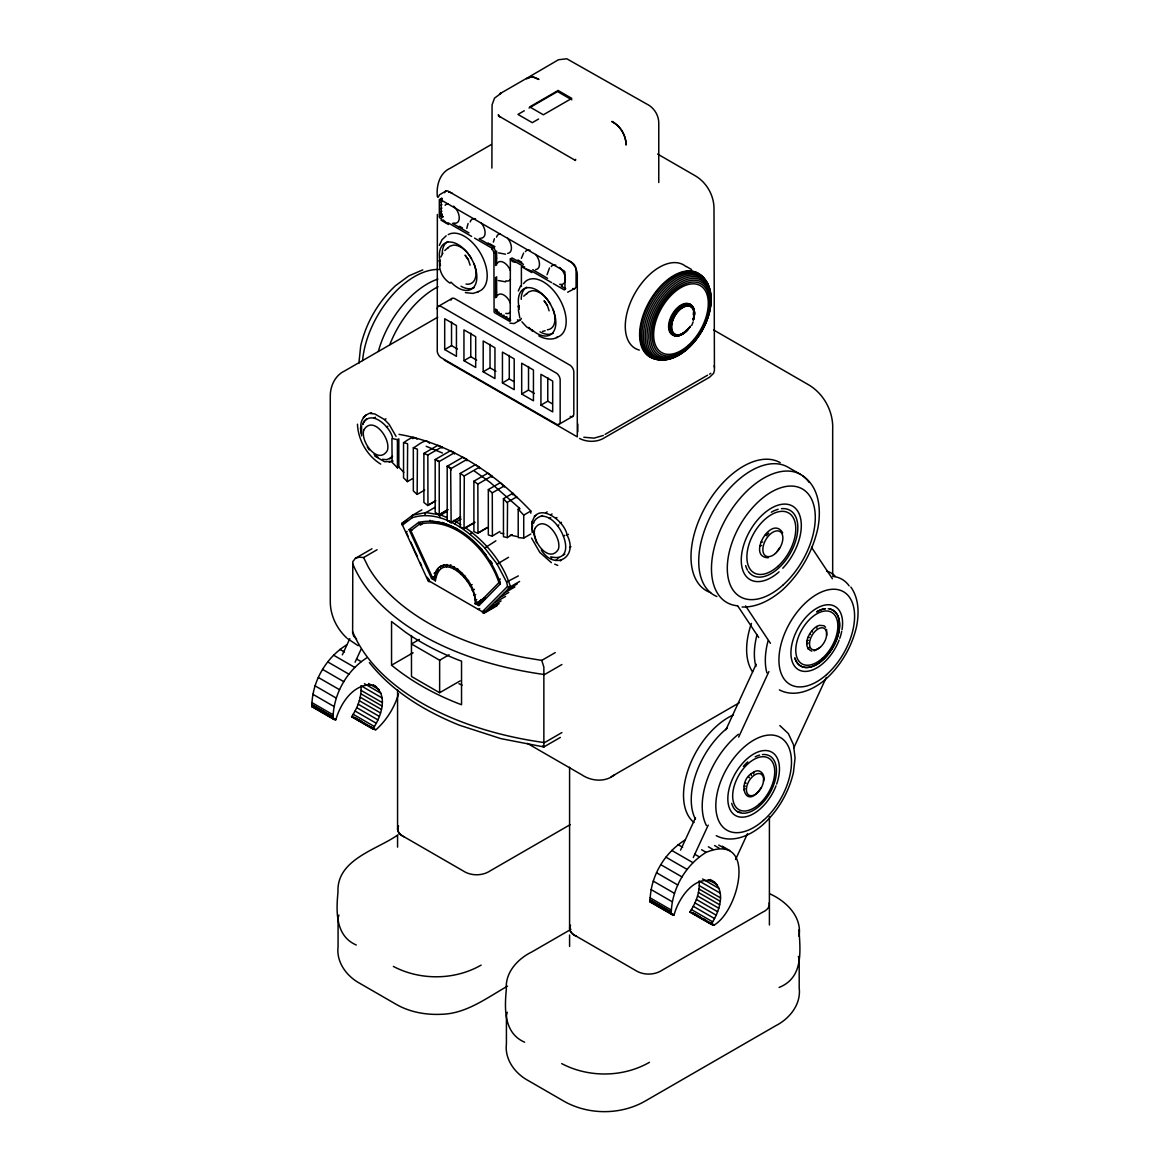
<?xml version="1.0" encoding="UTF-8"?>
<svg xmlns="http://www.w3.org/2000/svg" width="1170" height="1170" viewBox="0 0 1170 1170"><rect width="100%" height="100%" fill="white"/><g stroke="black" fill="none" stroke-linecap="round" stroke-linejoin="round"><path stroke-width="1.5" d="M657.584 154.045L695.038 175.661C706.841 182.476 714.329 195.946 713.992 209.547L714.431 370.32L713.627 373.318L709.59 377.208L605.124 437.375C597.694 442.377 587.428 442.45 579.53 438.472M474.42 471.042L490.186 482.435L519.626 508.336L518.208 509.155L518.208 537.586L523.721 538.098L530.814 534.003M519.626 509.403L519.626 508.336M577.761 431.774L577.804 424.081M333.421 719.126L311.893 706.695C311.732 682.052 325.845 657.716 346.715 644.831M398.546 693.912C394.436 707.587 386.597 720.281 375.936 729.787L372.806 728.998C381.098 716.961 389.186 694.293 373.288 685.167C353.881 682.578 340.499 703.287 335.848 719.726C333.421 720.018 332.733 718.746 333.04 716.83C333.962 693.503 346.876 670.6 366.561 657.993M671.624 914.384L650.11 901.968C649.95 877.31 664.048 852.974 684.933 840.104M714.753 882.151C694.892 873.712 678.498 898.209 674.066 914.998C671.639 915.276 670.951 914.004 671.258 912.103C672.18 888.206 685.722 864.849 706.139 852.345C757.151 831.68 739.762 909.938 714.153 925.046L711.024 924.271C719.726 911.869 727.564 888.103 710.205 879.518M753.656 773.911L753.699 772.2C759.871 767.593 765.955 775.11 763.469 781.253M816.762 628.144L816.806 626.433L819.424 625.321L823.958 625.731L825.552 627.208M799.008 936.336C802.342 916.914 786.328 901.236 769.992 893.924M372.996 729.056L351.6 716.757C357.698 707.689 361.983 696.779 360.901 685.708L382.107 697.949M711.214 924.315L689.817 912.03C695.901 902.962 700.186 892.052 699.119 880.966L720.325 893.222M371.943 548.759L355.461 558.28L352.784 561.659L352.638 632.911L353.706 636.173L356.587 639.039M443.137 216.816L442.128 217.386L440.958 215.572L441.368 198.315M782.686 532.818C771.381 513.981 746.328 557.373 768.295 557.754M760.851 787.995C745.363 811.921 735.828 780.653 753.699 772.2M811.746 651.134C801.157 646.586 809.318 630.63 816.806 626.433M826.576 635.485L826.576 629.445M360.813 426.948C360.316 419.913 364.923 414.092 371.621 412.717M361.603 426.289L361.589 435.884M466.815 228.413L468.058 223.528M547.048 274.731L549.476 267.988M532.101 521.133L532.087 532.35M532.014 523.911C535.582 499.882 564.788 519.992 567.07 535.114C578.74 557.183 554.536 571.165 541.257 550.017M532.072 529.366L532.599 525.023M435.386 580.803C441.134 546.097 478.325 584.868 475.035 603.691L479.144 605.416L500.321 583.874C490.508 550.894 456.198 514.42 418.699 522.346L409.105 529.601L431.496 578.272L435.386 580.803A2.954 2.398 66.6 0 1 434.962 579.852C435.957 577.088 433.426 575.772 431.496 578.272M440.139 260.135C437.887 268.968 442.406 278.548 450.114 283.198M519.129 305.736L518.398 310.255L519.831 317.874M493.36 242.131L494.413 238.738M521.396 258.321L523.619 253.056M461.009 573.841L461.653 572.686M338.905 915.042L338.071 918.274L338.071 946.691C336.156 962.179 346.656 976.219 359.746 983.312L396.688 1004.635C410.129 1012.182 425.822 1014.99 441.134 1014.302C466.186 1013.849 486.691 997.893 507.517 986.164M507.253 1012.24L506.42 1015.487L506.42 1043.903C504.519 1059.376 515.019 1073.431 528.109 1080.51L565.052 1101.847C589.329 1115.039 620.597 1114.937 644.699 1101.365L775.681 1025.754C789.545 1018.734 801.216 1004.372 799.198 988.065L799.198 959.649L798.364 956.417M438.063 197.364L439.598 194.732L446.019 190.973M693.137 321.838L691.689 325.567M436.322 573.476L437.068 571.019A1.711 1.287 23.8 0 0 436.966 573.139M439.335 245.378L441.997 239.762L446.15 235.814M518.31 290.979L520.548 286.036M533.564 523.385C534.471 518.705 538.653 517.008 542.544 515.531M550.748 556.818C580.057 564.057 560.459 513.996 541.169 516.321M342.342 654.849L349.801 638.674M355.095 662.205L361.062 649.277M725.912 729.758L756.156 664.224M680.56 850.122L695.492 817.771M738.665 737.115L768.909 671.58M693.298 857.478L708.23 825.128M735.579 859.482L747.528 833.61M793.786 747.864L826.298 677.415M519.597 581.461L510.442 586.755A1.565 1.038 8.9 0 1 509.579 587.062L508.482 586.93A2.077 1.389 8.9 0 1 507.575 586.375L506.581 582.075L497.104 564.086L484.775 547.999L495.89 540.818M440.841 257.034L442.918 253.144M460.205 473.426L460.205 526.778L464.037 528.738L464.285 477.301L464.154 475.985L460.205 473.426L475.356 464.666L479.305 467.24L479.437 468.556M464.344 577.366L465.367 576.225M466.947 460.804L466.815 459.474L462.867 457.221L447.189 466.274L447.189 520.372L451.02 522.697L460.673 516.833M491.926 477.287L491.795 476.044L487.846 473.148L473.894 481.206L473.894 531.633L477.726 533.242L487.276 527.436M454.457 454.018L454.428 452.761L450.377 450.772L435.181 459.561L435.181 512.226L438.999 514.902L446.852 510.12M481.25 549.256L486.12 555.048M499.912 531.458L492.146 536.182L488.329 534.924L488.329 489.601L500.336 482.669L504.416 487.012M777.216 551.245L779.644 547.677M441.967 448.168L441.85 446.94L437.887 445.317L423.891 453.404L423.891 502.427L427.708 505.484L435.737 500.643M503.466 498.669L503.466 536.708L507.297 537.6L507.546 503.188L503.466 498.669L512.826 493.272L516.891 497.791M808.046 648.999L809.304 647.346M417.163 494.398L417.412 450.201L417.295 449.104L413.332 447.774L413.332 490.976L417.163 494.398L424.71 490.054M768.705 533.198L766.292 535.743L765.458 534.529M826.678 678.322C841.522 664.501 852.023 646.308 856.572 626.535C859.175 613.314 858.956 598.455 850.853 587.047M763.571 824.089C778.416 810.269 788.916 792.075 793.465 772.317L795.059 758.087L793.538 745.144M369.354 662.586C392.462 691.762 425.31 711.418 459.415 725.21L500.921 738.636L543.86 746.943L543.86 667.061L541.754 660.392L524.789 657.584A249.005 143.764 0 0 1 368.462 567.333L363.592 557.534L359.205 557.169L355.461 558.28M478.545 605.709A1.901 1.419 -82.6 0 1 478.471 604.1L478.574 603.866A1.623 1.214 -82.6 0 1 479.378 603.047L483.546 598.865M507.575 586.375L482.362 611.749L428.527 580.656A1.711 0.951 -58.3 0 0 429.843 581.417L427.825 580.203L402.465 525.096A2.72 1.638 2.2 0 1 401.807 524.628L401.719 523.429L406.663 520.562M467.356 581.344L468.541 580.437M366.795 418.641L364.192 421.054L362.568 424.651C369.866 407.979 389.771 425.997 392.476 437.375M363.343 417.5L366.342 414.707M526.544 78.843L531.707 76.533L538.946 79.428L532.789 76.635L527.217 78.127M444.761 250.555L447.715 247.923M523.75 296.156L526.705 293.524M402.085 523.209L412.703 515.136L421.858 509.857M402.465 525.096L412.249 517.652C440.037 509.228 466.479 529.089 484.775 547.999M420.381 525.184L422.882 523.283M475.035 603.691L477.418 602.126M819.424 647.873L814.188 650.886M826.283 678.702C813.954 689.613 795.351 698.241 779.352 689.89M763.176 824.47C750.862 835.395 732.245 844.009 716.245 835.658M709.59 374.137L710.804 373.303M614.733 774.686C605.343 782.481 591.45 781.355 581.724 774.774L527.421 743.418M412.191 529.908L409.851 530.01A2.72 1.638 2.2 0 1 409.105 529.601M407.379 481.616L407.628 444.6L407.511 443.679L403.548 442.655L403.548 477.828L407.379 481.616L412.308 478.749M806.7 643.939L808.163 643.047M743.593 789.706L745.056 788.814M499.546 93.936L527.977 77.527M528.796 77.074L558.485 59.743L566.792 58.778L646.483 103.896C653.811 107.347 658.798 115.055 658.768 123.186L658.768 182.535M524.292 110.755L517.959 114.411L532.277 122.674L538.595 119.018M529.045 108.02L557.534 91.567L571.837 99.83M491.312 144.553L450.318 168.217C439.51 172.941 436.176 185.913 437.361 196.721M440.973 198.827L441.982 198.242M440.914 199.295L441.924 198.71M440.914 199.982L441.924 199.397M440.914 202.205L441.924 201.635M440.914 205.276L441.924 204.706M440.914 208.655L441.924 208.07M440.914 211.799L441.924 211.229M440.914 214.198L441.924 213.613M440.914 215.134L441.924 214.549M440.958 215.572L441.967 214.987M441.031 215.938L442.055 215.353M441.163 216.26L442.172 215.675M441.339 216.582L442.348 215.997M441.543 216.874L442.567 216.289M441.792 217.123L442.801 216.538M458.508 226.863L459.517 226.278L462.516 228.004M480.197 238.212L479.188 238.797L493.901 247.294L495.627 251.769L495.627 265.517M487.51 243.594L488.519 243.024M493.901 247.294L492.175 248.289A5.104 1.068 -38.7 0 0 491.722 249.078L491.897 249.546M523.414 264.332L512.065 257.941L510.354 258.936L510.208 321.063A1.696 0.98 60 0 1 509.681 321.384L494.661 312.77A1.696 0.98 60 0 1 494.091 311.863L493.901 252.764L496.636 251.184L496.636 264.932M495.627 258.819L496.636 258.234M438.37 306.335L452.029 298.452M495.627 280.815L496.636 280.23M437.785 317.172L344.77 370.875C335.19 375.263 330.189 386.041 330.276 396.221L330.276 601.936C330.393 615.552 336.784 628.743 346.715 637.942M495.627 292.778L496.636 292.193M510.778 320.2L496.665 312.024L495.641 310.152L496.65 309.567M495.7 310.533L496.709 309.948M495.802 310.869L496.826 310.284M495.963 311.191L496.972 310.606M496.153 311.498L497.177 310.913M497.001 312.244L499.049 312.258L498.04 312.843M500.219 314.101L501.228 313.531M503.012 315.71L504.021 315.125M444.702 349.552L456.446 356.338L456.446 325.538L444.702 318.752L444.702 349.552L451.532 345.618L457.411 349.011M505.923 317.392L506.932 316.807M562.229 285.582L561.22 286.167L565.739 288.741M508.511 318.883L509.52 318.298M519.933 320.214L514.083 323.549L509.959 323.154M574.996 288.449L567.669 292.207M463.949 360.667L475.693 367.453L475.693 336.653L463.949 329.867L463.949 360.667L470.779 356.718L476.658 360.111M374.108 417.997L375.482 417.207M370.261 413.507L374.809 413.946L384.594 419.606L385.968 418.816M386.495 427.035L387.87 426.246M483.195 371.782L494.954 378.568L494.954 347.768L483.195 340.982L483.195 371.782L490.025 367.833L495.904 371.226M398.824 466.932L397.42 467.868L392.125 462.296L391.906 438.457L397.42 439.642L398.824 438.838L398.824 467.064L403.811 472.329M502.442 382.897L514.2 389.683L514.2 358.883L502.442 352.097L502.442 382.897L509.272 378.948L513.674 381.493M403.548 442.655C406.765 440.797 413.99 434.494 416.988 439.203M391.248 457.85L386.495 459.678L382.561 459.298M413.332 447.774C417.339 446.223 426.07 437.024 429.478 443.24M374.809 456.11L384.594 461.755L390.517 461.419M521.688 394.012L533.447 400.798L533.447 369.983L521.688 363.197L521.688 394.012L528.518 390.063L534.397 393.456M423.891 453.404L427.84 455.028L441.85 446.94M454.428 452.761L439.218 461.536L435.181 459.561L437.156 460.512M540.935 405.112L552.693 411.898L552.693 381.098L540.935 374.312L540.935 405.112L547.765 401.178L552.167 403.723M466.815 459.474L451.137 468.526L447.189 466.274L450.157 467.956M464.154 475.985L479.305 467.24M558.704 424.476L572.905 416.271M427.708 505.484L435.489 500.994M435.094 507.297L425.938 512.577L412.703 515.136A1.711 1.404 66.1 0 0 412.249 517.652M477.974 532.803L477.843 484.102L491.795 476.044M405.741 532.204L407.101 531.414M363.592 557.534L377.076 549.754M438.999 514.902L448.125 509.637M446.955 511.436L440.856 514.961A1.711 1.199 -73.4 0 0 439.803 517.491M492.394 535.787L492.277 492.848L504.285 485.901M451.02 522.697L460.424 517.272M605.124 434.362L707.601 375.19M461.141 519.085L456.563 521.718A1.711 1.009 -61 0 0 455.232 524.116M507.414 502.252L516.774 496.855M464.285 528.299L474.888 522.171M464.037 528.738L474.64 522.624M477.726 533.242L487.027 527.875M523.721 538.098L523.721 515.136L530.814 511.027C495.597 473.689 450.333 443.211 398.999 434.362M434.07 573.329L438.545 570.755M534.339 516.219L535.699 515.429M429.2 579.413C425.427 582.046 430.721 580.218 426.904 577.102M545.805 512.679L547.18 511.89M507.297 537.6L512.226 534.573M550.704 514.756L552.064 513.966M549.33 518.515L550.704 517.725M555.589 518.325L556.964 517.535M560.152 523.136L561.512 522.346M557.505 525.754L558.865 524.964M508.526 557.315L497.104 564.086L498.464 563.297M563.472 536.109L564.847 535.319M567.07 535.114L568.43 534.324M518.325 575.918L506.581 582.075M550.704 558.397L552.064 557.607M569.6 547.487L570.96 546.697M480.577 600.298L485.038 597.724M479.217 601.234L485.17 597.797M479.466 601.38L485.418 597.943M478.281 602.418L484.234 598.981M478.618 602.609L484.57 599.172M480.855 601.599L485.316 599.025M478.94 602.799L483.4 600.225M479.203 602.945L482.186 601.234M482.464 601.278L479.378 603.047L477.974 602.243M557.505 558.412L558.865 557.622M563.472 554.96L564.847 554.17M555.589 560.474L556.964 559.699M419.372 639.42L411.489 643.968L439.642 660.231L449.104 654.761M507.999 589.241L517.155 583.962M504.211 593.102L514.888 586.93M560.152 560.927L561.512 560.137M478.354 609.438L479.729 608.649M499.634 597.753L508.789 592.459M494.851 602.623L505.542 596.451M484 610.974L482.64 611.764A1.74 1.419 70.3 0 0 484.906 612.773L497.104 605.709M490.435 607.128L501.111 600.956M391.555 665.189L391.555 621.548L405.464 632.18A258.672 149.351 0 0 0 458.04 659.865L461.536 661.108L461.536 704.749C436.395 695.214 412.396 682.285 391.555 665.189L413.098 652.758M486.925 610.696L499.122 603.647M485.55 611.822L493.184 607.42M411.445 635.529L411.489 676.479L439.642 692.728L460.146 680.896M541.754 660.392L555.238 652.611M561.907 664.531L544.562 674.549A258.672 149.351 0 0 1 352.74 563.794M561.907 732.581L544.562 742.599A258.672 149.351 0 0 1 352.74 631.844M543.86 746.943L560.357 737.422M398.092 834.751C377.574 849.537 336.39 859.233 337.984 892.052C336.126 911.225 335.205 935.942 356.28 945.009M611.135 776.763L739.279 702.775M570.185 824.66L490.303 870.787C482.347 876.111 470.925 876.111 462.969 870.787L404.396 836.974A17.082 9.857 0 0 1 398.385 826.078M570.975 929.331L531.838 951.941C517.754 958.786 504.913 972.577 506.347 989.25C504.489 1008.423 503.568 1033.139 524.643 1042.207M779.118 987.451C803.483 977.608 800.353 951.751 799.008 929.784M472.153 584.532L469.945 585.673M481.104 965.118C454.735 980.314 420.205 980.592 393.354 966.42M649.452 1062.316C623.083 1077.511 588.568 1077.789 561.717 1063.618M474.42 589.387L472.066 590.221M500.087 578.814L500.043 579.75M603.384 435.445L594.097 438.136L583.815 437.244M499.882 93.775L501.286 93.161L494.544 98.104L492.087 104.759L491.883 168.085M422.779 269.875L408.856 275.857L395.46 285.729C378.202 301.801 365.991 322.964 360.696 345.94L358.883 363.358M475.678 594.565L473.631 594.857M478.457 291.783L472.958 293.407L465.397 292.632M557.447 337.384C551.465 340.353 544.386 338.978 538.785 335.848M389.157 462.209L393.061 460.995M759.988 545.922L761.626 545.439M807.037 640.721L808.455 640.312M743.93 786.489L745.348 786.079M542.587 331.373L545.176 330.759M515.531 262.373L512.592 261.568L510.354 258.936L524.803 267.126M742.072 606.996C757.312 607.566 771.132 599.625 782.364 590.09L782.818 589.651C800.075 573.578 812.287 552.43 817.581 529.44L817.728 528.84C821.369 510.5 819.702 487.188 802.649 475.839M505.572 254.183L498.522 252.895M505.572 281.838L498.522 280.551M761.158 541.973L762.621 542.076M808.046 637.328L809.304 637.416M744.939 783.096L746.197 783.183M431.92 521.25L444.264 523.341L457.251 529.074M500.424 533.067L503.714 533.754M510.296 535.129L516.862 536.503M351.6 716.757L353.896 717.327M689.817 912.03L692.099 912.6M311.951 706.812L313.077 707.089M313.589 707.221L314.642 707.484M650.169 902.07L652.275 902.611M529.834 270.299L526.558 269.085M426.202 446.311L442.421 452.995M554.726 564.115L557.739 565.388M447.145 517.666L440.856 514.961L425.938 512.577A1.711 1.331 89.6 0 0 425.193 515.151M453.419 520.372L460.819 524.613M458.962 683.733L462.121 685.108M532.248 330.203L526.705 327L521.893 321.779M437.653 460.746L439.218 461.536L439.247 514.507M543.567 747.001L542.529 745.904M380.718 464.11C367.117 455.715 358.137 440.154 357.464 424.198M500.702 117.307L498.654 116.166L498.332 114.733L499.4 116.371L575.45 160.48L575.669 159.398L574.719 159.851M686.351 266.497L691.528 269.495M713.583 329.94L808.616 384.813C824.031 393.88 833.596 411.869 832.674 429.741L832.674 575.011M489.791 243.755L494.91 246.709M517.9 259.974L521.805 262.241M452.497 223.382L468.965 232.903M532.745 269.714L547.575 278.284M447.759 222.636L471.627 236.428M474.552 238.11L492.175 248.289L493.901 252.764M531.019 270.709L551.596 282.599M553.176 283.506L564.013 289.736A1.696 0.98 60 0 0 564.964 289.356L564.964 272.274A1.696 0.98 60 0 0 564.291 271.045L439.861 199.266A1.696 0.98 60 0 0 439.335 199.587L439.32 216.933A1.696 0.98 60 0 0 439.832 217.869L441.836 219.229M448.519 224.523L440.988 220.165M522.449 267.199L531.78 272.595M800.66 474.493L787.907 467.137A73.885 42.661 -60 0 0 712.676 512.197A73.885 42.661 -60 0 0 716.874 596.524M444.205 360.038L577.293 436.878L577.293 274.029A11.568 6.684 60 0 0 575.157 267.228M809.655 633.979L810.678 634.564M447.189 466.274L451.137 468.556L451.269 469.857M447.189 520.197L451.137 522.478L450.655 468.234M722.168 846.173L729.744 850.546M718.746 845.076L724.815 848.572M714.607 845.544L719.155 848.177M708.333 846.773L712.881 849.405M701.591 849.727L706.139 852.345M339.9 649.379L344.433 651.997M356.558 659.002L361.106 661.62M678.103 844.638L682.651 847.27M694.775 854.261L699.324 856.893M333.508 655.141L354.729 667.397M671.726 850.414L692.933 862.656M373.508 685.137L376.535 686.878M368.55 683.499L379.153 689.627M708.274 879.635L717.371 884.886M327.702 661.898L348.909 674.154M665.92 857.171L687.126 869.412M364.382 683.704L381.04 693.327M702.585 878.977L719.257 888.6M361.091 690.373L382.312 702.629M699.309 885.646L720.515 897.887M322.598 669.415L343.805 681.671M660.816 864.688L682.022 876.93M360.813 693.766L382.034 706.022M699.031 889.039L720.237 901.28M360.228 697.232L381.435 709.473M698.431 892.491L719.652 904.746M359.336 700.713L380.557 712.969M697.554 895.986L718.76 908.227M318.328 677.474L339.549 689.715M656.545 872.732L677.752 884.988M358.166 704.194L379.387 716.449M696.384 899.467L717.605 911.708M356.748 707.645L377.954 719.901M694.965 902.918L716.172 915.159M315.037 685.825L336.243 698.08M653.24 881.098L674.461 893.339M355.08 711.024L376.301 723.265M693.298 906.297L714.504 918.538M353.194 714.3L374.415 726.541M691.411 909.558L712.632 921.814M354.715 717.546L362.29 721.919M371.387 727.155L374.415 728.91M692.933 912.805L700.508 917.178M703.536 918.933L706.578 920.673M709.605 922.428L714.153 925.046M354.378 717.459L375.599 729.7M693.62 913.477L698.665 916.227M701.196 917.85L704.72 919.722M707.25 921.346L713.817 924.973M354.832 718.058L374.517 729.436M693.035 913.331L696.062 915.072M699.104 916.827L712.735 924.695M352.185 716.903L373.932 729.29M690.402 912.176L712.15 924.549M312.829 694.263L334.05 706.519M651.047 889.536L672.253 901.778M311.863 702.556L333.084 714.797M650.081 897.814L671.287 910.07M311.834 704.589L333.04 716.83M650.052 899.847L671.258 912.103M311.834 704.881L333.055 717.137M650.052 900.154L671.258 912.395M311.834 705.188L333.055 717.429M650.052 900.447L671.273 912.702M311.849 705.481L333.055 717.736M650.067 900.754L671.273 912.995M311.849 705.788L335.848 719.726M650.067 901.046L674.066 914.998M311.863 706.08L335.278 719.594M650.081 901.353L673.481 914.852M311.878 706.387L334.298 719.345M650.096 901.66L672.501 914.604M358.122 645.679L347.548 638.615M465.075 527.495C485.711 541.681 503.1 562.653 510.442 586.755L484.029 612.7A1.726 1.185 -71.6 0 1 482.376 611.734M473.894 481.206L477.843 484.102M446.326 222.768L443.225 219.96M551.406 562.668L539.823 552.415L531.546 538.083M374.108 454.413L378.334 457.499M488.329 489.601L492.277 492.848M779.82 725.546L788.39 733.605L793.275 744.266M518.208 509.155L523.721 515.136M472.475 540.277L482.011 549.534M528.796 327.366L532.525 331.3M384.594 419.606L389.157 424.417L396.074 436.395M490.215 560.562L492.277 563.311M547.428 305.443L544.079 300.734L547.282 305.224L549.096 310.796M468.439 259.842L465.09 255.133L468.292 259.623L470.106 265.18M550.529 304.083L547.384 299.491A21.411 12.358 60 0 0 532.248 290.745L529.103 291.71A21.411 12.358 60 0 0 526.705 293.948M469.185 255.031L471.539 258.468M367.321 446.998L369.281 449.865M811.746 630.908L812.463 631.961M748.639 776.675L749.356 777.728M811.512 547.311L832.396 578.74M745.597 605.899L770.445 643.324M737.817 606.031L758.701 637.46M536.591 542.734L532.131 528.679M406.005 531.707L408.023 536.094M410.699 541.929L414.707 550.631M415.394 552.108L417.427 556.525M420.162 562.477L421.58 565.563M517.944 306.057L518.968 309.523M438.955 260.457L440.505 265.648M751.081 774.101L751.432 775.534M361.12 433.778L360.462 427.796M714.226 365.742L714.431 367.248M769.202 902.801C770.284 907.203 766.248 910.713 762.577 912.22L662.308 970.091C654.352 975.414 642.944 975.414 634.988 970.091L576.415 936.278A17.082 9.857 0 0 1 570.39 925.397M427.84 455.028L427.957 505.133M495.627 308.968L495.641 310.152M769.407 816.587L769.407 925.002M569.585 767.213L569.585 928.395M569.585 935.064L569.585 946.457M547.765 377.617L547.765 401.178M530.814 511.027L530.814 513.235M528.518 366.502L528.518 390.063M521.396 266.438L521.396 286.46M512.826 493.272L512.826 494.808M509.272 355.387L509.272 378.948M496.636 276.807L496.636 297.209M495.627 277.392L495.627 297.794M490.025 344.287L490.025 367.833M470.779 333.172L470.779 356.718M451.532 322.057L451.532 345.618M439.642 660.231L439.642 692.728M437.361 214.446L437.258 351.483A5.733 3.32 60 0 0 441.002 357.581L556.569 424.286A5.733 3.32 60 0 0 560.152 422.224L560.167 379.621A5.733 3.32 60 0 0 556.745 373.332L441.178 306.555A5.733 3.32 60 0 0 437.214 308.953M412.908 437.244L412.908 438.677M397.566 689.73L397.566 829.077M397.566 835.746L397.566 847.138M397.42 439.642L397.42 467.868M378.349 351.453A73.885 42.661 -60 0 1 437.887 279.074M362.598 360.594A73.885 42.661 -60 0 1 438.984 269.466M389.785 344.682A73.885 42.661 -60 0 1 438.048 286.752M686.892 329.735A17.594 10.15 -60 0 1 669.459 329.691A17.594 10.15 -60 0 1 681.993 305.195A17.594 10.15 -60 0 1 693.649 316.529M677.796 335.132A17.594 10.164 -60 0 1 672.223 314.32A17.594 10.164 -60 0 1 693.035 308.748M693.459 312.214A17.594 10.164 -60 0 1 693.269 314.832M688.399 328.814A17.243 9.96 -60 0 1 670.366 329.881A17.243 9.96 -60 0 1 683.719 305.341A17.243 9.96 -60 0 1 693.342 319.717A17.009 9.828 -60 0 0 683.178 305.97A17.009 9.828 -60 0 0 671.053 331.198A17.009 9.828 -60 0 0 690.212 326.415M688.252 328.785A17.418 10.047 -60 0 1 670.044 329.852A17.418 10.047 -60 0 1 683.529 305.077A17.418 10.047 -60 0 1 693.254 319.585M690.198 326.342A16.453 9.492 -60 0 1 671.682 330.978A16.453 9.492 -60 0 1 683.397 306.584A16.453 9.492 -60 0 1 693.254 319.98M690.227 326.401A16.746 9.667 -60 0 1 671.375 331.11A16.746 9.667 -60 0 1 683.309 306.277A16.746 9.667 -60 0 1 693.342 319.907M688.486 328.521A16.117 9.302 -60 0 1 671.77 330.174A16.117 9.302 -60 0 1 682.783 307.257A16.117 9.302 -60 0 1 693.795 317.465M688.077 328.711A17.535 10.12 -60 0 1 669.737 329.794A17.535 10.12 -60 0 1 683.309 304.844A17.535 10.12 -60 0 1 693.108 319.454M688.384 328.361A15.78 9.111 -60 0 1 672.019 329.984A15.78 9.111 -60 0 1 682.797 307.534A15.78 9.111 -60 0 1 693.576 317.538M639.332 350.093A48.248 27.861 -60 0 1 634.637 293.816A48.248 27.861 -60 0 1 685.898 266.541M658.768 359.819A47.999 27.714 -60 0 1 656.268 295.22A47.999 27.714 -60 0 1 709.152 289.97M671.302 357.493A47.999 27.714 -60 0 1 661.928 359.863M659.865 358.941A48.248 27.861 -60 0 1 648.385 303.205A48.248 27.861 -60 0 1 703.287 278.182M700.45 332.353A46.508 26.851 -60 0 1 646.44 345.998A46.508 26.851 -60 0 1 684.596 276.456A46.508 26.851 -60 0 1 703.784 326.284M657.35 359.278A48.248 27.861 -60 0 1 651.573 299.227A48.248 27.861 -60 0 1 705.568 281.297M676.977 355.505A47.4 27.363 -60 0 1 643.456 336.156A47.4 27.363 -60 0 1 676.977 278.094A47.4 27.363 -60 0 1 710.482 297.443M710.205 302.664A47.4 27.363 -60 0 1 709.693 306.291M688.033 346.949A47.4 27.363 -60 0 1 685.649 349.172M684.231 350.386A47.4 27.363 -60 0 1 679.887 353.676M469.243 538.259A1.711 0.76 -50.4 0 1 469.009 537.381M500.321 583.859A1.857 1.316 15.7 0 1 499.619 582.528A1.653 1.17 15.7 0 1 500.087 581.914M432.198 578.945A1.711 0.804 -52.2 0 1 433.792 576.722M470.516 534.485A1.711 0.775 -51 0 1 472.168 532.291M449.909 567.274A1.711 1.214 -75.6 0 1 450.918 564.759M456.87 529.279A1.711 0.995 -60.4 0 1 455.861 528.27M479.144 605.416A1.711 1.389 54.4 0 1 479.495 602.989M420.981 523.283A1.711 1.389 66.5 0 1 418.714 522.346M443.474 567.201A1.711 1.375 74.3 0 1 444.03 564.686M453.58 568.635A1.711 1.068 -64.2 0 1 454.121 566.777M476.716 599.523A1.711 0.775 -8.8 0 1 474.61 599.552M457.382 570.887A1.711 0.877 -54.9 0 1 458.157 569.176M440.812 568.415A1.711 1.389 56.6 0 1 440.812 566.192M435.913 576.591A1.711 1.17 11.9 0 1 435.445 575.055M446.53 566.806A1.711 1.316 -89.4 0 1 446.925 564.481M438.618 570.404A1.711 1.36 39.2 0 1 438.326 568.474M431.145 521.513A1.711 1.331 -89.8 0 1 429.946 520.27M444.088 523.458A1.711 1.185 -72.8 0 1 442.596 522.405M457.572 569.41A29.864 17.243 60 0 0 453.521 566.997A29.616 17.097 60 0 0 442.655 565.461A29.864 17.243 60 0 0 435.708 571.808L434.202 578.536L432.432 577.512L410.831 530.683L419.62 524.058C455.803 516.321 488.504 551.128 498.932 582.601L478.135 603.778L476.234 602.813L473.236 590.075A29.864 17.243 60 0 0 468.292 580.656M457.47 569.366A29.616 17.097 60 0 1 468.132 580.554M439.978 261.378A26.53 15.312 60 0 1 457.28 244.12A26.53 15.312 60 0 1 476.57 280.654A26.53 15.312 60 0 1 450.918 282.102M473.938 263.484A21.411 12.358 60 0 1 466.011 284.076M447.715 248.347A21.411 12.358 60 0 1 450.114 246.109L453.258 245.144A21.411 12.358 60 0 1 468.395 253.89M474.259 287.527A26.53 15.312 60 0 1 460.995 286.211M442.245 253.729A26.53 15.312 60 0 1 447.73 241.59M448.227 234.643A32.292 18.647 60 0 1 481.865 255.762A32.292 18.647 60 0 1 477.462 291.769M710.658 592.634A73.885 42.661 -60 0 1 704.281 508.95A73.885 42.661 -60 0 1 780.185 462.676M695.463 819.205A63.546 36.694 -60 0 1 727.404 727.945M694.044 822.525A63.546 36.694 -60 0 1 688.852 767.637A63.546 36.694 -60 0 1 733.473 714.841M826.634 571.033A63.546 36.694 -60 0 1 834.927 575.83M755.893 666.476A63.546 36.694 -60 0 1 757.063 634.637M752.646 671.931A63.546 36.694 -60 0 1 751.418 623.405M762.401 754.562A32.19 18.588 -60 0 1 768.705 794.971A32.19 18.588 -60 0 1 731.718 803.366M743.359 766.423A32.19 18.588 -60 0 1 747.805 761.889M755.176 756.785A32.19 18.588 -60 0 1 759.593 755.089M740.581 812.287A32.277 18.632 -60 0 1 737.319 811.541M776.017 785.845A36.519 21.089 -60 0 1 731.513 811.98A36.519 21.089 -60 0 1 752.763 754.562A36.519 21.089 -60 0 1 776.661 784.105M706.431 825.537A63.546 36.694 -60 0 1 738.372 734.277M829.852 608.941A32.277 18.632 -60 0 1 830.451 651.251A32.277 18.632 -60 0 1 795.147 659.017M816.762 611.72A32.277 18.632 -60 0 1 825.494 608.692A32.19 18.588 -60 0 0 816.806 611.822M839.124 640.078A36.519 21.089 -60 0 1 795.863 667.675A36.519 21.089 -60 0 1 811.395 611.998A36.519 21.089 -60 0 1 842.02 629.709M841.713 631.39A36.519 21.089 -60 0 1 839.768 638.337M828.184 608.78A32.19 18.588 -60 0 1 830.656 650.959A32.19 18.588 -60 0 1 794.825 657.598M832.718 576.415A63.546 36.694 -60 0 1 849.157 585.907M766.847 672.808A63.546 36.694 -60 0 1 768.032 640.97M781.443 508.687A37.528 21.66 -60 0 1 791.242 551.538A37.528 21.66 -60 0 1 748.303 571.443M747.498 570.156A37.528 21.66 -60 0 1 745.656 565.578M771.293 512.211A37.528 21.66 -60 0 1 778.152 509.286M779.059 571.867A42.471 24.526 -60 0 1 741.97 552.284A42.471 24.526 -60 0 1 790.584 505.147A42.471 24.526 -60 0 1 782.774 568.254M737.597 605.811A73.885 42.661 -60 0 1 726.775 517.155A73.885 42.661 -60 0 1 808.967 482.201M523.575 283.623A32.292 18.647 60 0 1 558.777 297.692A32.292 18.647 60 0 1 556.452 337.384M518.968 306.979A26.53 15.312 60 0 1 535.45 289.326A26.53 15.312 60 0 1 555.765 324.514A26.53 15.312 60 0 1 532.233 329.955M552.927 309.085A21.411 12.358 60 0 1 547.384 329.779M553.249 333.128A26.53 15.312 60 0 1 539.984 331.812M521.235 299.33A26.53 15.312 60 0 1 526.719 287.191M568.386 260.325A11.568 6.684 60 0 1 574.382 265.941M448.549 192.231A11.364 6.552 60 0 1 452.424 193.372M404.396 836.93A17.535 10.091 0.3 0 1 398.531 826.049M525.359 251.652A10.705 6.186 60 0 1 529.966 250.234M535.699 254.431A10.705 6.186 60 0 1 535.699 269.568M559.728 267.418A10.705 6.186 60 0 1 565.344 279.103A10.705 6.186 60 0 1 559.728 284.31M551.202 266.57A10.705 6.186 60 0 1 555.808 265.151M444.644 192.728A5.718 3.305 60 0 1 448.461 191.31L572.686 263.089A5.733 3.32 60 0 1 576.079 269.202L576.079 286.314A5.733 3.32 60 0 1 572.686 288.537M521.293 318.445A5.748 3.32 60 0 1 517.462 319.878M470.208 221.92A10.705 6.186 60 0 1 475.561 218.834M481.309 223.017A10.705 6.186 60 0 1 481.309 238.168M510.442 311.951A10.705 6.186 60 0 1 505.835 313.37M497.323 295.63A10.705 6.186 60 0 1 510.442 303.205M496.563 237.144A10.705 6.186 60 0 1 500.102 233.868M507.663 238.241A10.705 6.186 60 0 1 507.663 253.378M510.442 279.44A10.705 6.186 60 0 1 505.835 280.858M497.323 263.118A10.705 6.186 60 0 1 510.442 270.694M453.638 206.169A10.705 6.186 60 0 1 459.254 217.854A10.705 6.186 60 0 1 453.638 223.06M445.126 205.32A10.705 6.186 60 0 1 447.891 203.726M576.415 936.249A17.535 10.091 0.3 0 1 570.55 925.368M450.962 300.178A5.733 3.32 60 0 1 454.852 298.672L570.404 365.435A5.733 3.32 60 0 1 573.827 371.724L573.812 414.326A5.733 3.32 60 0 1 570.229 416.403M363.885 429.829C359.848 441.514 378.1 465.572 387.328 450.611C391.365 438.94 373.113 414.867 363.885 429.829M534.88 528.547C530.844 540.233 549.096 564.306 558.324 549.344C562.36 537.659 544.109 513.586 534.88 528.547M392.476 456.227L389.888 458.64L392.476 456.227M558.134 90.499L529.717 106.909L543.363 114.792L571.779 98.382L558.134 90.499M613.577 122.514L611.705 121.431C620.407 125.775 626.038 135.413 626.096 145.065C626.038 136.159 621.226 127.179 613.577 122.514M688.252 346.715A40.54 23.415 -60 0 0 701.108 283.915A40.54 23.415 -60 0 0 653.153 326.445A40.54 23.415 -60 0 0 688.252 346.715M688.048 345.501A38.639 22.318 -60 0 0 700.289 285.641A38.639 22.318 -60 0 0 654.571 326.181A38.639 22.318 -60 0 0 688.048 345.501M687.346 348.967A45.323 26.164 -60 0 0 701.722 278.738A45.323 26.164 -60 0 0 648.092 326.298A45.323 26.164 -60 0 0 687.346 348.967M688.194 347.709A42.31 24.424 -60 0 0 701.62 282.16A42.31 24.424 -60 0 0 651.558 326.562A42.31 24.424 -60 0 0 688.194 347.709M687.887 348.455A43.919 25.36 -60 0 0 701.81 280.42A43.919 25.36 -60 0 0 649.862 326.503A43.919 25.36 -60 0 0 687.887 348.455M763.44 820.389A53.498 30.888 -60 0 0 780.405 737.509A53.498 30.888 -60 0 0 717.108 793.64A53.498 30.888 -60 0 0 763.44 820.389M759.14 804.185A29.733 17.17 -60 0 0 768.573 758.116A29.733 17.17 -60 0 0 733.385 789.311A29.733 17.17 -60 0 0 759.14 804.185M757.239 792.938A12.168 7.02 -60 0 0 761.1 774.101A12.168 7.02 -60 0 0 746.709 786.854A12.168 7.02 -60 0 0 757.239 792.938M826.546 674.622A53.498 30.888 -60 0 0 843.511 591.742A53.498 30.888 -60 0 0 780.214 647.873A53.498 30.888 -60 0 0 826.546 674.622M822.247 658.417A29.733 17.17 -60 0 0 831.68 612.349A29.733 17.17 -60 0 0 796.492 643.544A29.733 17.17 -60 0 0 822.247 658.417M820.345 647.171A12.168 7.02 -60 0 0 824.206 628.334A12.168 7.02 -60 0 0 809.816 641.087A12.168 7.02 -60 0 0 820.345 647.171M782.671 585.351A62.215 35.919 -60 0 0 802.401 488.972A62.215 35.919 -60 0 0 728.793 554.244A62.215 35.919 -60 0 0 782.671 585.351M777.67 566.499A34.588 19.963 -60 0 0 788.624 512.943A34.588 19.963 -60 0 0 747.718 549.213A34.588 19.963 -60 0 0 777.67 566.499M775.461 553.425A14.142 8.161 -60 0 0 779.937 531.516A14.142 8.161 -60 0 0 763.206 546.361A14.142 8.161 -60 0 0 775.461 553.425"/></g></svg>
